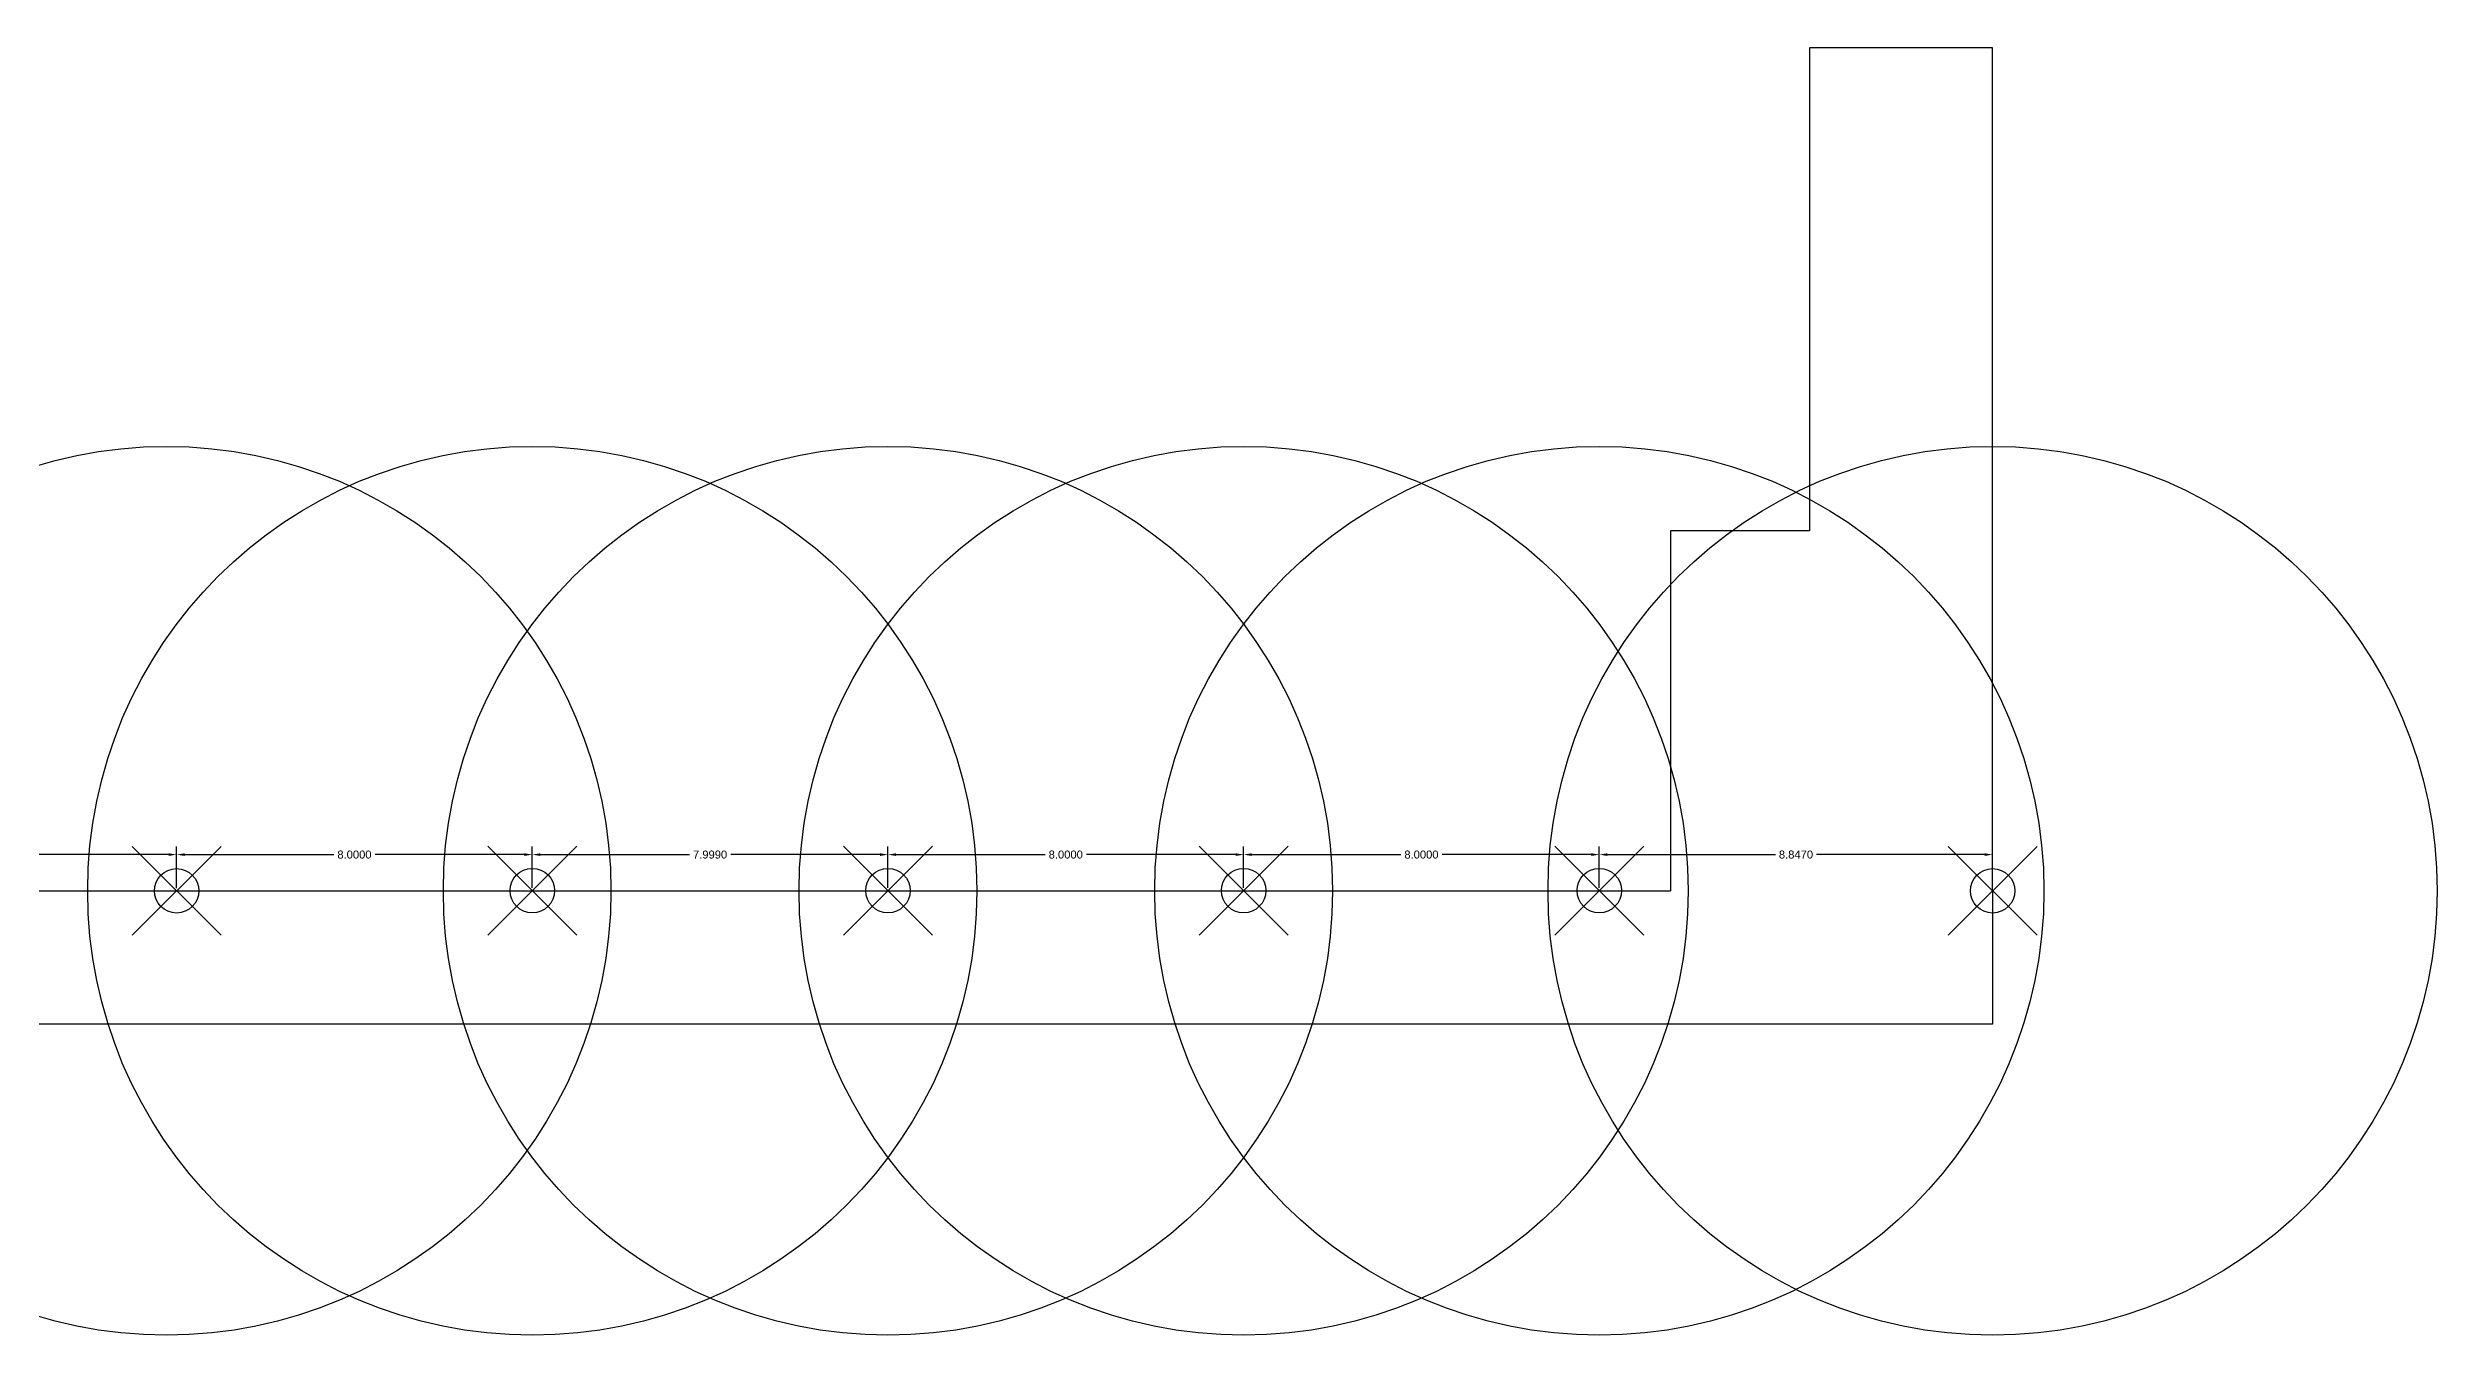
# Model space of a CAD drawing. Header units: metres. Extents: x 0 to 90.1, y -18.2 to 34.6.
# Drawn here: x 36.3 to 90.1, y 3.2 to 32.2 of the extents above; entities that cross this region are included whole.
import ezdxf

# ---------------------------------------------------------------- set-up
doc = ezdxf.new("R2010")
doc.units = ezdxf.units.M
doc.header["$MEASUREMENT"] = 0
doc.header["$PDMODE"] = 35
doc.header["$PDSIZE"] = -2
doc.styles.get("Standard").update_dxf_attribs({"font": 'arial.ttf'})
doc.dimstyles.get("Standard").update_dxf_attribs({"dimtxt": 0.18, "dimasz": 0.18, "dimexe": 0.18, "dimexo": 0.0625, "dimgap": 0.09, "dimtad": 0, "dimtih": 1, "dimtoh": 1, "dimdec": 4, "dimzin": 0, "dimdsep": 46, "dimtxsty": 'Standard', "dimcen": 0.09, "dimadec": 0, "dimazin": 0, "dimtfac": 1, "dimtdec": 4, "dimtofl": 0, "dimtmove": 0, "dimatfit": 3, "dimfxl": 1, "dimtolj": 1, "dimtzin": 0, "dimarcsym": 0})

# ---------------------------------------------------------------- blocks, each defined once
blk = doc.blocks.new('*D5')
at = {"color": 0, "lineweight": -2, "transparency": 16777216}
for p, q in [((31.23, 13.248), (31.23, 14.18)), ((31.41, 14), (34.767, 14)), ((39.051, 14), (35.694, 14)), ((39.231, 13.248), (39.231, 14.18))]:
    blk.add_line(p, q, dxfattribs=at)
at = {"color": 0, "transparency": 16777216}
for points in [[(31.41, 14.03), (31.41, 13.97), (31.23, 14)], [(39.051, 14.03), (39.051, 13.97), (39.231, 14)]]:
    blk.add_solid(points, dxfattribs=at)
at = {"layer": 'Defpoints', "color": 0, "transparency": 16777216}
for p in [(39.231, 14), (31.23, 13.185), (39.231, 13.185)]:
    blk.add_point(p, dxfattribs=at)
at = {"color": 0, "transparency": 16777216, "insert": (35.23, 14), "char_height": 0.18, "attachment_point": 5}
blk.add_mtext('\\A1;8.0010', dxfattribs=at)
blk = doc.blocks.new('*D6')
at = {"color": 0, "lineweight": -2, "transparency": 16777216}
for p, q in [((39.231, 13.248), (39.231, 14.18)), ((39.411, 14), (42.768, 14)), ((47.051, 14), (43.694, 14)), ((47.231, 13.252), (47.231, 14.18))]:
    blk.add_line(p, q, dxfattribs=at)
at = {"color": 0, "transparency": 16777216}
for points in [[(39.411, 14.03), (39.411, 13.97), (39.231, 14)], [(47.051, 14.03), (47.051, 13.97), (47.231, 14)]]:
    blk.add_solid(points, dxfattribs=at)
at = {"layer": 'Defpoints', "color": 0, "transparency": 16777216}
for p in [(39.231, 14), (39.231, 13.185), (47.231, 13.19)]:
    blk.add_point(p, dxfattribs=at)
at = {"color": 0, "transparency": 16777216, "insert": (43.231, 14), "char_height": 0.18, "attachment_point": 5}
blk.add_mtext('\\A1;8.0000', dxfattribs=at)
blk = doc.blocks.new('*D7')
at = {"color": 0, "lineweight": -2, "transparency": 16777216}
for p, q in [((47.231, 13.252), (47.231, 14.18)), ((47.411, 14), (50.768, 14)), ((55.05, 14), (51.693, 14)), ((55.23, 13.252), (55.23, 14.18))]:
    blk.add_line(p, q, dxfattribs=at)
at = {"color": 0, "transparency": 16777216}
for points in [[(47.411, 14.03), (47.411, 13.97), (47.231, 14)], [(55.05, 14.03), (55.05, 13.97), (55.23, 14)]]:
    blk.add_solid(points, dxfattribs=at)
at = {"layer": 'Defpoints', "color": 0, "transparency": 16777216}
for p in [(55.23, 14), (47.231, 13.19), (55.23, 13.19)]:
    blk.add_point(p, dxfattribs=at)
at = {"color": 0, "transparency": 16777216, "insert": (51.23, 14), "char_height": 0.18, "attachment_point": 5}
blk.add_mtext('\\A1;7.9990', dxfattribs=at)
blk = doc.blocks.new('*D8')
at = {"color": 0, "lineweight": -2, "transparency": 16777216}
for p, q in [((55.23, 13.252), (55.23, 14.18)), ((55.41, 14), (58.767, 14)), ((63.05, 14), (59.693, 14)), ((63.23, 13.252), (63.23, 14.18))]:
    blk.add_line(p, q, dxfattribs=at)
at = {"color": 0, "transparency": 16777216}
for points in [[(55.41, 14.03), (55.41, 13.97), (55.23, 14)], [(63.05, 14.03), (63.05, 13.97), (63.23, 14)]]:
    blk.add_solid(points, dxfattribs=at)
at = {"layer": 'Defpoints', "color": 0, "transparency": 16777216}
for p in [(63.23, 14), (55.23, 13.19), (63.23, 13.19)]:
    blk.add_point(p, dxfattribs=at)
at = {"color": 0, "transparency": 16777216, "insert": (59.23, 14), "char_height": 0.18, "attachment_point": 5}
blk.add_mtext('\\A1;8.0000', dxfattribs=at)
blk = doc.blocks.new('*D9')
at = {"color": 0, "lineweight": -2, "transparency": 16777216}
for p, q in [((63.23, 13.252), (63.23, 14.18)), ((63.41, 14), (66.767, 14)), ((71.05, 14), (67.693, 14)), ((71.23, 13.252), (71.23, 14.18))]:
    blk.add_line(p, q, dxfattribs=at)
at = {"color": 0, "transparency": 16777216}
for points in [[(63.41, 14.03), (63.41, 13.97), (63.23, 14)], [(71.05, 14.03), (71.05, 13.97), (71.23, 14)]]:
    blk.add_solid(points, dxfattribs=at)
at = {"layer": 'Defpoints', "color": 0, "transparency": 16777216}
for p in [(71.23, 14), (63.23, 13.19), (71.23, 13.19)]:
    blk.add_point(p, dxfattribs=at)
at = {"color": 0, "transparency": 16777216, "insert": (67.23, 14), "char_height": 0.18, "attachment_point": 5}
blk.add_mtext('\\A1;8.0000', dxfattribs=at)
blk = doc.blocks.new('*D10')
at = {"color": 0, "lineweight": -2, "transparency": 16777216}
for p, q in [((71.23, 13.252), (71.23, 14.18)), ((71.41, 14), (75.19, 14)), ((79.897, 14), (76.117, 14)), ((80.077, 13.248), (80.077, 14.18))]:
    blk.add_line(p, q, dxfattribs=at)
at = {"color": 0, "transparency": 16777216}
for points in [[(71.41, 14.03), (71.41, 13.97), (71.23, 14)], [(79.897, 14.03), (79.897, 13.97), (80.077, 14)]]:
    blk.add_solid(points, dxfattribs=at)
at = {"layer": 'Defpoints', "color": 0, "transparency": 16777216}
for p in [(80.077, 14), (71.23, 13.19), (80.077, 13.185)]:
    blk.add_point(p, dxfattribs=at)
at = {"color": 0, "transparency": 16777216, "insert": (75.654, 14), "char_height": 0.18, "attachment_point": 5}
blk.add_mtext('\\A1;8.8470', dxfattribs=at)

msp = doc.modelspace()

# ---------------------------------------------------------------- linework, layer by layer
at = {"color": 4}
msp.add_line((80.077, 32.155), (75.958, 32.155), dxfattribs=at)
at = {"color": 6}
for p, q in [((75.958, 32.155), (75.958, 21.288)), ((80.077, 13.185), (80.077, 32.155)), ((75.958, 21.288), (72.831, 21.288)), ((72.831, 21.288), (72.831, 13.185)), ((31.231, 13.185), (72.831, 13.185))]:
    msp.add_line(p, q, dxfattribs=at)
at = {"color": 30, "true_color": 0xf8991e}
for p, q in [((80.077, 13.185), (80.077, 10.185)), ((80.077, 10.185), (31.231, 10.185))]:
    msp.add_line(p, q, dxfattribs=at)
at = {"color": 3}
for centre in [(39, 13.185), (47.231, 13.185, 10), (55.231, 13.185, 10), (63.231, 13.185, 1), (71.231, 13.185), (80.077, 13.185)]:
    msp.add_circle(centre, 10, dxfattribs=at)
for p in [(39.231, 13.185), (47.231, 13.19), (55.23, 13.19), (63.23, 13.19), (71.23, 13.19), (80.077, 13.185)]:
    msp.add_point(p)

# ---------------------------------------------------------------- dimensions: what is measured, and where the dimension line sits
for base, p1, p2, picture, middle in [((39.231, 14), (31.23, 13.185), (39.231, 13.185), '*D5', (35.2305, 14)), ((39.231, 14), (47.231, 13.19), (39.231, 13.185), '*D6', (43.231, 14)), ((55.23, 14), (47.231, 13.19), (55.23, 13.19), '*D7', (51.2305, 14)), ((63.23, 14), (55.23, 13.19), (63.23, 13.19), '*D8', (59.23, 14)), ((71.23, 14), (63.23, 13.19), (71.23, 13.19), '*D9', (67.23, 14)), ((80.077, 14), (71.23, 13.19), (80.077, 13.185), '*D10', (75.6535, 14))]:
    dim = msp.add_linear_dim(base=base, p1=p1, p2=p2, dimstyle='Standard')
    dim.commit()
    dim.dimension.update_dxf_attribs({"geometry": picture, "text_midpoint": middle})

doc.saveas('drawing.dxf')
